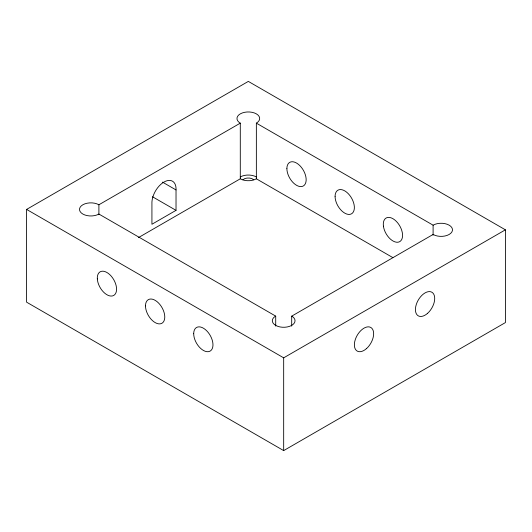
<?xml version="1.0" encoding="UTF-8"?>
<svg xmlns="http://www.w3.org/2000/svg" width="532" height="532" viewBox="0 0 532 532"><rect width="100%" height="100%" fill="white"/><g stroke="black" fill="none" stroke-linecap="round" stroke-linejoin="round"><path stroke-width="0.8" d="M26.6 209.415L248.324 81.403L505.4 229.824L505.4 322.585L283.676 450.597L26.6 302.176L26.6 209.415L283.676 357.837L505.4 229.824M275.709 326.103L275.709 316.128L98.899 214.05A11.358 6.557 0 0 1 82.832 214.05A11.358 6.557 0 0 1 82.832 204.773A11.358 6.557 0 0 1 98.899 204.773L240.291 123.145A11.358 6.557 0 0 1 240.291 113.868A11.358 6.557 0 0 1 256.358 113.868A11.358 6.557 0 0 1 256.358 123.145L256.358 178.805L392.862 257.614M176.025 210.34L151.926 224.258L151.926 203.849A17.077 9.862 -60 0 1 163.976 182.05A17.077 9.862 -60 0 1 176.025 189.937L176.025 210.34L152.458 196.74M138.38 237.644L240.291 178.805A11.358 6.557 0 0 0 256.358 178.805M291.689 326.129L291.689 316.161L433.101 234.459A11.358 6.557 0 0 0 449.168 234.459A11.358 6.557 0 0 0 449.168 225.182A11.358 6.557 0 0 0 433.101 225.182L256.358 123.145M275.709 316.128L274.705 316.706A11.358 6.557 0 0 0 275.948 325.537A11.358 6.557 0 0 0 291.297 325.591A11.358 6.557 0 0 0 292.726 316.766L291.689 316.161M162.46 182.104L176.025 189.937M433.101 225.182L433.101 235.151M283.676 357.837L283.676 450.597M240.291 123.145L240.291 178.805M98.899 204.773L98.899 214.742M242.931 179.789A6.224 3.598 0 0 1 253.717 179.789M240.291 176.95A11.358 6.557 0 0 1 256.358 176.95M366.501 348.593A13.633 7.874 -60 0 0 370.824 327.473A13.633 7.874 -60 0 0 354.698 341.777A13.633 7.874 -60 0 0 366.501 348.593M427.562 313.341A13.633 7.874 -60 0 0 431.884 292.228A13.633 7.874 -60 0 0 415.751 306.525A13.633 7.874 -60 0 0 427.562 313.341M97.323 278.894A13.633 7.874 60 0 0 112.358 295.958A13.633 7.874 60 0 0 111.128 276.022A13.633 7.874 60 0 0 97.323 278.894M145.495 305.887A13.633 7.874 60 0 0 159.959 323.875A13.633 7.874 60 0 0 159.959 304.597A13.633 7.874 60 0 0 145.495 305.887M193.701 333.717A13.633 7.874 60 0 0 208.158 351.705A13.633 7.874 60 0 0 208.158 332.427A13.633 7.874 60 0 0 193.701 333.717M383.426 226.18A13.633 7.874 60 0 0 399.073 241.947A13.633 7.874 60 0 0 396.3 221.339A13.633 7.874 60 0 0 383.426 226.18M335.087 196.428A13.633 7.874 60 0 0 349.551 214.416A13.633 7.874 60 0 0 349.551 195.138A13.633 7.874 60 0 0 335.087 196.428M286.888 168.597A13.633 7.874 60 0 0 301.345 186.586A13.633 7.874 60 0 0 301.345 167.307A13.633 7.874 60 0 0 286.888 168.597"/></g></svg>
